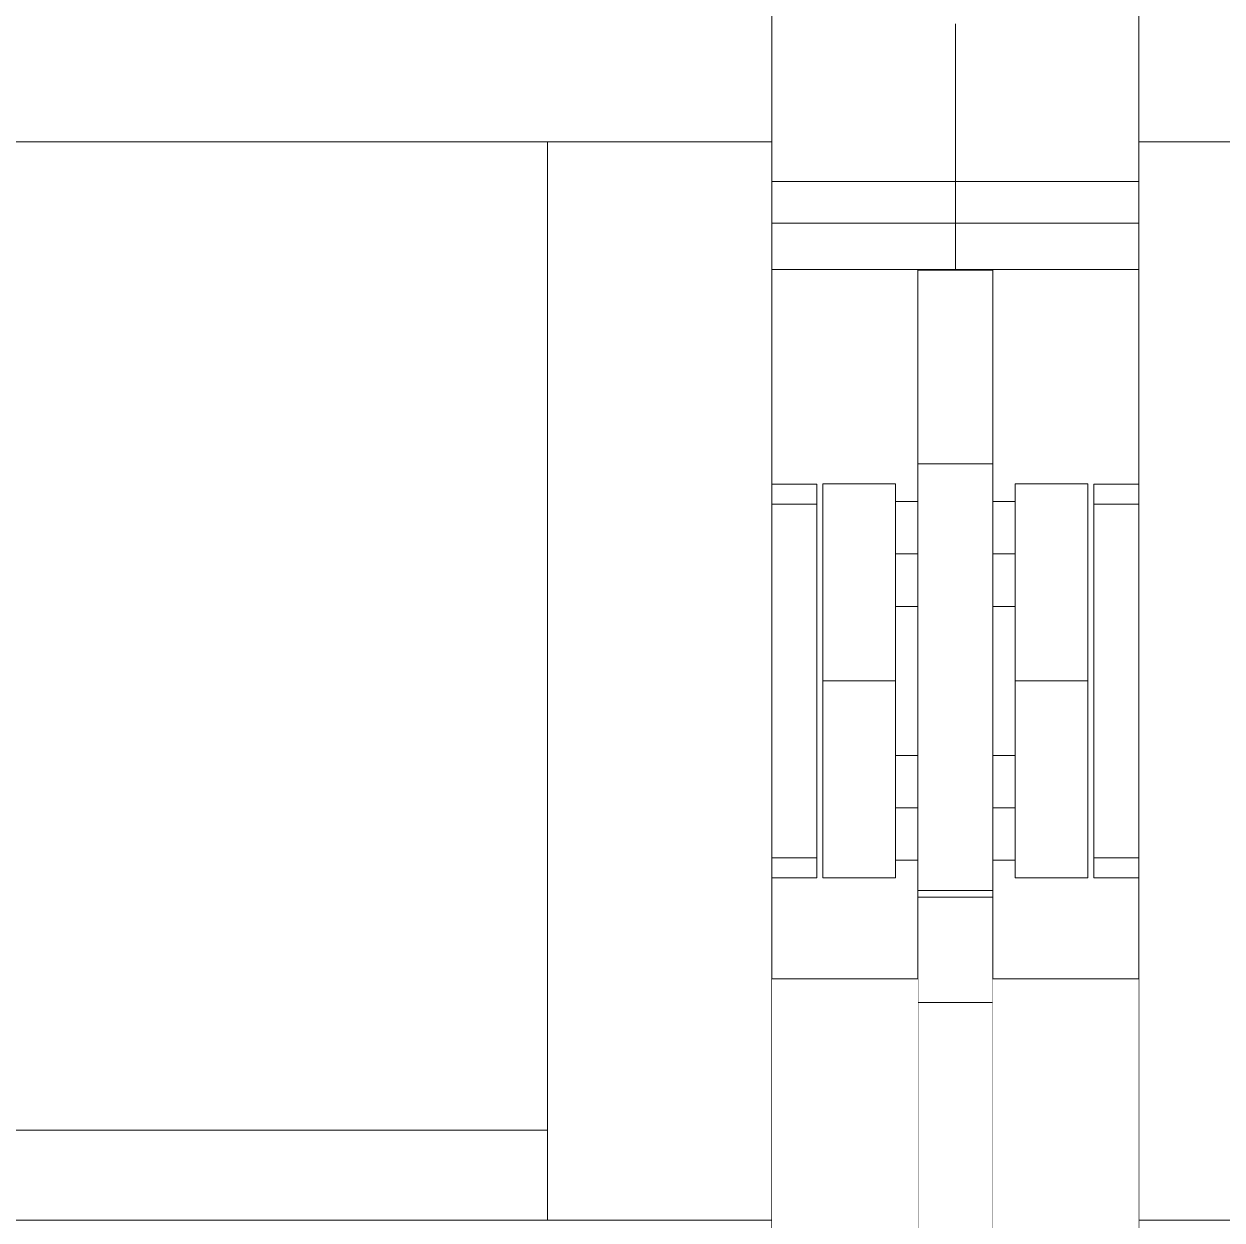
# Model space of a CAD drawing. Header units: millimetres. Extents: x -46169 to 237885, y -84465 to 18123.
# Drawn here: x 172952.7 to 173112.7, y -80647.3 to -80487.6 of the extents above; entities that cross this region are included whole.
import ezdxf

# ---------------------------------------------------------------- set-up
doc = ezdxf.new("R2010")
doc.units = ezdxf.units.MM
doc.header["$MEASUREMENT"] = 0
doc.linetypes.add('Wipeout_Contour', pattern=[1000, 0, -1000])
doc.layers.add('New_A-20-M_Floor_Slab', color=7, linetype='Continuous')
doc.layers.add('New_A-35-M_FFE_Fixed', color=7, linetype='Continuous')
doc.layers.add('New_A-20-M_Floor_Slab_Pen_No__89', color=8, linetype='Continuous', lineweight=20)
doc.layers.add('New_A-35-M_FFE_Fixed_Pen_No__1', color=7, linetype='Continuous', lineweight=13)

# ---------------------------------------------------------------- blocks, each defined once
blk = doc.blocks.new('Section Elem_134_3', base_point=(129666.67, -84332.61))
at = {"color": 254, "linetype": 'Wipeout_Contour', "lineweight": 0, "ltscale": 3054405.826664125}
blk.add_wipeout([(173058.61, -80601.62), (173052.61, -80601.62), (173052.61, -80615.11), (173072.11, -80615.11), (173072.11, -80599.29), (173069.11, -80599.29), (173069.11, -80601.65), (173059.42, -80601.65), (173059.42, -80549.01), (173069.11, -80549.01), (173069.11, -80551.38), (173072.11, -80551.38), (173072.11, -80520.4), (173052.61, -80520.4), (173052.61, -80549.04), (173058.61, -80549.04)], dxfattribs=at).dxf.layer = 'New_A-20-M_Floor_Slab'
at = {"color": 254, "linetype": 'Wipeout_Contour', "lineweight": 0, "ltscale": 763678.673407}
blk.add_wipeout([(173085.11, -80565.38), (173082.11, -80565.38), (173082.11, -80585.29), (173085.11, -80585.29)], dxfattribs=at).dxf.layer = 'New_A-20-M_Floor_Slab'
at = {"color": 254, "linetype": 'Wipeout_Contour', "lineweight": 0, "ltscale": 3054810.290363466}
blk.add_wipeout([(173082.11, -80520.4), (173082.11, -80551.38), (173085.11, -80551.38), (173085.11, -80549.01), (173094.8, -80549.01), (173094.8, -80601.65), (173085.11, -80601.65), (173085.11, -80599.29), (173082.11, -80599.29), (173082.11, -80615.11), (173101.61, -80615.11), (173101.61, -80601.62), (173095.61, -80601.62), (173095.61, -80549.04), (173101.61, -80549.04), (173101.61, -80520.4)], dxfattribs=at).dxf.layer = 'New_A-20-M_Floor_Slab'
at = {"color": 254, "linetype": 'Wipeout_Contour', "lineweight": 0, "ltscale": 763631.53191}
blk.add_wipeout([(173069.11, -80585.29), (173072.11, -80585.29), (173072.11, -80565.38), (173069.11, -80565.38)], dxfattribs=at).dxf.layer = 'New_A-20-M_Floor_Slab'
blk = doc.blocks.new('Section Elem_138_3', base_point=(129666.67, -84332.61))
at = {"color": 254, "linetype": 'Wipeout_Contour', "lineweight": 0, "ltscale": 764399.619041}
blk.add_wipeout([(173101.61, -80346.96), (173101.61, -80503.33), (173602.61, -80503.33), (173602.61, -80346.96)], dxfattribs=at).dxf.layer = 'New_A-35-M_FFE_Fixed'
at = {"color": 254, "linetype": 'Wipeout_Contour', "lineweight": 0, "ltscale": 763566.933427}
blk.add_wipeout([(173082.11, -80525.7), (173082.11, -80520.48), (173072.11, -80520.48), (173072.11, -80525.7)], dxfattribs=at).dxf.layer = 'New_A-35-M_FFE_Fixed'
at = {"color": 254, "linetype": 'Wipeout_Contour', "lineweight": 0, "ltscale": 763613.778798}
blk.add_wipeout([(173072.11, -80548.19), (173072.11, -80553.51), (173082.11, -80553.51), (173082.11, -80548.19)], dxfattribs=at).dxf.layer = 'New_A-35-M_FFE_Fixed'
at = {"color": 254, "linetype": 'Wipeout_Contour', "lineweight": 0, "ltscale": 763658.94255}
blk.add_wipeout([(173085.11, -80549.01), (173085.11, -80551.02), (173094.8, -80551.02), (173094.8, -80549.01)], dxfattribs=at).dxf.layer = 'New_A-35-M_FFE_Fixed'
at = {"color": 254, "linetype": 'Wipeout_Contour', "lineweight": 0, "ltscale": 763691.389515}
blk.add_wipeout([(173095.61, -80551.72), (173101.61, -80551.72), (173101.61, -80549.56), (173095.61, -80549.56)], dxfattribs=at).dxf.layer = 'New_A-35-M_FFE_Fixed'
at = {"color": 254, "linetype": 'Wipeout_Contour', "lineweight": 0, "ltscale": 763693.175322}
blk.add_wipeout([(173085.11, -80565.26), (173085.11, -80575.33), (173094.8, -80575.33), (173094.8, -80565.26)], dxfattribs=at).dxf.layer = 'New_A-35-M_FFE_Fixed'
at = {"color": 254, "linetype": 'Wipeout_Contour', "lineweight": 0, "ltscale": 763744.420963}
blk.add_wipeout([(173094.8, -80599.65), (173085.11, -80599.65), (173085.11, -80601.65), (173094.8, -80601.65)], dxfattribs=at).dxf.layer = 'New_A-35-M_FFE_Fixed'
at = {"color": 254, "linetype": 'Wipeout_Contour', "lineweight": 0, "ltscale": 763777.014562}
blk.add_wipeout([(173101.61, -80601.11), (173095.61, -80601.11), (173095.61, -80601.62), (173101.61, -80601.62)], dxfattribs=at).dxf.layer = 'New_A-35-M_FFE_Fixed'
at = {"color": 254, "linetype": 'Wipeout_Contour', "lineweight": 0, "ltscale": 763703.13158}
blk.add_wipeout([(173072.11, -80603.32), (173072.11, -80604.23), (173082.11, -80604.23), (173082.11, -80603.32)], dxfattribs=at).dxf.layer = 'New_A-35-M_FFE_Fixed'
at = {"color": 254, "linetype": 'Wipeout_Contour', "lineweight": 0, "ltscale": 763708.614402}
blk.add_wipeout([(173072.11, -80606.1), (173072.11, -80607.94), (173082.11, -80607.94), (173082.11, -80606.1)], dxfattribs=at).dxf.layer = 'New_A-35-M_FFE_Fixed'
at = {"color": 254, "linetype": 'Wipeout_Contour', "lineweight": 0, "ltscale": 763717.67673}
blk.add_wipeout([(173082.11, -80611.52), (173072.11, -80611.52), (173072.11, -80613.26), (173082.11, -80613.26)], dxfattribs=at).dxf.layer = 'New_A-35-M_FFE_Fixed'
at = {"color": 254, "linetype": 'Wipeout_Contour', "lineweight": 0, "ltscale": 763726.230905}
blk.add_wipeout([(173082.11, -80618.27), (173082.11, -80616.64), (173072.11, -80616.64), (173072.11, -80618.27)], dxfattribs=at).dxf.layer = 'New_A-35-M_FFE_Fixed'
at = {"color": 254, "linetype": 'Wipeout_Contour', "lineweight": 0, "ltscale": 763732.364035}
blk.add_wipeout([(173072.11, -80622.37), (173082.11, -80622.37), (173082.11, -80619.81), (173072.11, -80619.81)], dxfattribs=at).dxf.layer = 'New_A-35-M_FFE_Fixed'
at = {"color": 254, "linetype": 'Wipeout_Contour', "lineweight": 0, "ltscale": 763770.025431}
blk.add_wipeout([(173082.11, -80646.23), (173082.11, -80640.54), (173072.11, -80640.54), (173072.11, -80646.23)], dxfattribs=at).dxf.layer = 'New_A-35-M_FFE_Fixed'
at = {"layer": 'New_A-35-M_FFE_Fixed_Pen_No__1', "linetype": 'Continuous'}
for p, q in [((173094.8, -80549.01), (173085.11, -80549.01)), ((173094.8, -80601.65), (173085.11, -80601.65))]:
    blk.add_line(p, q, dxfattribs=at)
at = {"color": 254, "linetype": 'Wipeout_Contour', "lineweight": 0, "ltscale": 763557.400824}
blk.add_wipeout([(173101.61, -80487.59), (173077.11, -80487.59), (173077.11, -80494.61), (173101.61, -80494.61)], dxfattribs=at).dxf.layer = 'New_A-35-M_FFE_Fixed'
at = {"color": 254, "linetype": 'Wipeout_Contour', "lineweight": 0, "ltscale": 954452.847982}
blk.add_wipeout([(173077.11, -80520.4), (173072.11, -80520.4), (173072.11, -80520.48), (173082.11, -80520.48), (173082.11, -80520.4)], dxfattribs=at).dxf.layer = 'New_A-35-M_FFE_Fixed'
at = {"color": 254, "linetype": 'Wipeout_Contour', "lineweight": 0, "ltscale": 763575.495662}
blk.add_wipeout([(173082.11, -80525.7), (173072.11, -80525.7), (173072.11, -80530.63), (173082.11, -80530.63)], dxfattribs=at).dxf.layer = 'New_A-35-M_FFE_Fixed'
at = {"color": 254, "linetype": 'Wipeout_Contour', "lineweight": 0, "ltscale": 763689.133116}
blk.add_wipeout([(173095.61, -80549.56), (173101.61, -80549.56), (173101.61, -80549.04), (173095.61, -80549.04)], dxfattribs=at).dxf.layer = 'New_A-35-M_FFE_Fixed'
at = {"color": 254, "linetype": 'Wipeout_Contour', "lineweight": 0, "ltscale": 763665.447721}
blk.add_wipeout([(173085.11, -80551.02), (173085.11, -80556.72), (173094.8, -80556.72), (173094.8, -80551.02)], dxfattribs=at).dxf.layer = 'New_A-35-M_FFE_Fixed'
at = {"color": 254, "linetype": 'Wipeout_Contour', "lineweight": 0, "ltscale": 763625.127696}
blk.add_wipeout([(173082.11, -80561.63), (173082.11, -80553.51), (173072.11, -80553.51), (173072.11, -80561.63)], dxfattribs=at).dxf.layer = 'New_A-35-M_FFE_Fixed'
at = {"color": 254, "linetype": 'Wipeout_Contour', "lineweight": 0, "ltscale": 763737.912821}
blk.add_wipeout([(173094.8, -80593.94), (173085.11, -80593.94), (173085.11, -80599.65), (173094.8, -80599.65)], dxfattribs=at).dxf.layer = 'New_A-35-M_FFE_Fixed'
at = {"color": 254, "linetype": 'Wipeout_Contour', "lineweight": 0, "ltscale": 763698.597956}
blk.add_wipeout([(173072.11, -80603.32), (173082.11, -80603.32), (173082.11, -80598.86), (173072.11, -80598.86)], dxfattribs=at).dxf.layer = 'New_A-35-M_FFE_Fixed'
at = {"color": 254, "linetype": 'Wipeout_Contour', "lineweight": 0, "ltscale": 763774.757018}
blk.add_wipeout([(173101.61, -80598.94), (173095.61, -80598.94), (173095.61, -80601.11), (173101.61, -80601.11)], dxfattribs=at).dxf.layer = 'New_A-35-M_FFE_Fixed'
at = {"color": 254, "linetype": 'Wipeout_Contour', "lineweight": 0, "ltscale": 763705.480873}
blk.add_wipeout([(173082.11, -80604.23), (173072.11, -80604.23), (173072.11, -80606.1), (173082.11, -80606.1)], dxfattribs=at).dxf.layer = 'New_A-35-M_FFE_Fixed'
at = {"color": 254, "linetype": 'Wipeout_Contour', "lineweight": 0, "ltscale": 763714.712367}
blk.add_wipeout([(173072.11, -80611.52), (173082.11, -80611.52), (173082.11, -80609.75), (173072.11, -80609.75)], dxfattribs=at).dxf.layer = 'New_A-35-M_FFE_Fixed'
at = {"color": 254, "linetype": 'Wipeout_Contour', "lineweight": 0, "ltscale": 763723.436034}
blk.add_wipeout([(173082.11, -80616.64), (173082.11, -80614.96), (173072.11, -80614.96), (173072.11, -80616.64)], dxfattribs=at).dxf.layer = 'New_A-35-M_FFE_Fixed'
at = {"color": 254, "linetype": 'Wipeout_Contour', "lineweight": 0, "ltscale": 763728.90766}
blk.add_wipeout([(173072.11, -80619.81), (173082.11, -80619.81), (173082.11, -80618.27), (173072.11, -80618.27)], dxfattribs=at).dxf.layer = 'New_A-35-M_FFE_Fixed'
at = {"color": 254, "linetype": 'Wipeout_Contour', "lineweight": 0, "ltscale": 763760.644636}
blk.add_wipeout([(173082.11, -80640.54), (173082.11, -80635.12), (173072.11, -80635.12), (173072.11, -80640.54)], dxfattribs=at).dxf.layer = 'New_A-35-M_FFE_Fixed'
at = {"color": 254, "linetype": 'Wipeout_Contour', "lineweight": 0, "ltscale": 763779.682468}
blk.add_wipeout([(173082.11, -80651.97), (173082.11, -80646.23), (173072.11, -80646.23), (173072.11, -80651.97)], dxfattribs=at).dxf.layer = 'New_A-35-M_FFE_Fixed'
at = {"layer": 'New_A-35-M_FFE_Fixed_Pen_No__1', "linetype": 'Continuous'}
for p, q in [((173094.8, -80551.02), (173094.8, -80549.01)), ((173095.61, -80549.56), (173095.61, -80549.04)), ((173094.8, -80601.65), (173094.8, -80599.65)), ((173095.61, -80601.62), (173095.61, -80601.11))]:
    blk.add_line(p, q, dxfattribs=at)
at = {"color": 254, "linetype": 'Wipeout_Contour', "lineweight": 0, "ltscale": 763569.236575}
blk.add_wipeout([(173077.11, -80494.61), (173077.11, -80501.63), (173101.61, -80501.63), (173101.61, -80494.61)], dxfattribs=at).dxf.layer = 'New_A-35-M_FFE_Fixed'
at = {"color": 254, "linetype": 'Wipeout_Contour', "lineweight": 0, "ltscale": 763583.420107}
blk.add_wipeout([(173082.11, -80535.1), (173082.11, -80530.63), (173072.11, -80530.63), (173072.11, -80535.1)], dxfattribs=at).dxf.layer = 'New_A-35-M_FFE_Fixed'
at = {"color": 254, "linetype": 'Wipeout_Contour', "lineweight": 0, "ltscale": 763638.686643}
blk.add_wipeout([(173082.11, -80551.91), (173085.11, -80551.91), (173085.11, -80551.38), (173082.11, -80551.38)], dxfattribs=at).dxf.layer = 'New_A-35-M_FFE_Fixed'
at = {"color": 254, "linetype": 'Wipeout_Contour', "lineweight": 0, "ltscale": 763733.072897}
blk.add_wipeout([(173095.61, -80551.72), (173095.61, -80598.94), (173101.61, -80598.94), (173101.61, -80551.72)], dxfattribs=at).dxf.layer = 'New_A-35-M_FFE_Fixed'
at = {"color": 254, "linetype": 'Wipeout_Contour', "lineweight": 0, "ltscale": 763677.468351}
blk.add_wipeout([(173085.11, -80556.72), (173085.11, -80565.26), (173094.8, -80565.26), (173094.8, -80556.72)], dxfattribs=at).dxf.layer = 'New_A-35-M_FFE_Fixed'
at = {"color": 254, "linetype": 'Wipeout_Contour', "lineweight": 0, "ltscale": 763640.312376}
blk.add_wipeout([(173082.11, -80571.51), (173082.11, -80561.63), (173072.11, -80561.63), (173072.11, -80571.51)], dxfattribs=at).dxf.layer = 'New_A-35-M_FFE_Fixed'
at = {"color": 254, "linetype": 'Wipeout_Contour', "lineweight": 0, "ltscale": 763725.887983}
blk.add_wipeout([(173085.11, -80585.4), (173085.11, -80593.94), (173094.8, -80593.94), (173094.8, -80585.4)], dxfattribs=at).dxf.layer = 'New_A-35-M_FFE_Fixed'
at = {"color": 254, "linetype": 'Wipeout_Contour', "lineweight": 0, "ltscale": 763688.525944}
blk.add_wipeout([(173072.11, -80591.39), (173072.11, -80598.86), (173082.11, -80598.86), (173082.11, -80591.39)], dxfattribs=at).dxf.layer = 'New_A-35-M_FFE_Fixed'
at = {"color": 254, "linetype": 'Wipeout_Contour', "lineweight": 0, "ltscale": 763711.691579}
blk.add_wipeout([(173072.11, -80609.75), (173082.11, -80609.75), (173082.11, -80607.94), (173072.11, -80607.94)], dxfattribs=at).dxf.layer = 'New_A-35-M_FFE_Fixed'
at = {"color": 254, "linetype": 'Wipeout_Contour', "lineweight": 0, "ltscale": 763720.58463}
blk.add_wipeout([(173072.11, -80614.96), (173082.11, -80614.96), (173082.11, -80613.26), (173072.11, -80613.26)], dxfattribs=at).dxf.layer = 'New_A-35-M_FFE_Fixed'
at = {"color": 254, "linetype": 'Wipeout_Contour', "lineweight": 0, "ltscale": 763751.884716}
blk.add_wipeout([(173072.11, -80635.12), (173082.11, -80635.12), (173082.11, -80630.17), (173072.11, -80630.17)], dxfattribs=at).dxf.layer = 'New_A-35-M_FFE_Fixed'
at = {"layer": 'New_A-35-M_FFE_Fixed_Pen_No__1', "linetype": 'Continuous'}
for p, q in [((173085.11, -80551.02), (173085.11, -80549.01)), ((173094.8, -80556.72), (173094.8, -80551.02)), ((173095.61, -80551.72), (173095.61, -80549.56)), ((173095.61, -80598.94), (173095.61, -80551.72)), ((173094.8, -80565.26), (173094.8, -80556.72)), ((173094.8, -80599.65), (173094.8, -80593.94)), ((173095.61, -80601.11), (173095.61, -80598.94))]:
    blk.add_line(p, q, dxfattribs=at)
at = {"color": 254, "linetype": 'Wipeout_Contour', "lineweight": 0, "ltscale": 763798.388613}
blk.add_wipeout([(173101.61, -80503.33), (173101.61, -80647.33), (173131.61, -80647.33), (173131.61, -80503.33)], dxfattribs=at).dxf.layer = 'New_A-35-M_FFE_Fixed'
at = {"color": 254, "linetype": 'Wipeout_Contour', "lineweight": 0, "ltscale": 763590.453388}
blk.add_wipeout([(173082.11, -80535.1), (173072.11, -80535.1), (173072.11, -80538.96), (173082.11, -80538.96)], dxfattribs=at).dxf.layer = 'New_A-35-M_FFE_Fixed'
at = {"color": 254, "linetype": 'Wipeout_Contour', "lineweight": 0, "ltscale": 763640.416808}
blk.add_wipeout([(173082.11, -80553.43), (173085.11, -80553.43), (173085.11, -80551.91), (173082.11, -80551.91)], dxfattribs=at).dxf.layer = 'New_A-35-M_FFE_Fixed'
at = {"color": 254, "linetype": 'Wipeout_Contour', "lineweight": 0, "ltscale": 763652.312325}
blk.add_wipeout([(173082.11, -80561.05), (173085.11, -80561.05), (173085.11, -80558.38), (173082.11, -80558.38)], dxfattribs=at).dxf.layer = 'New_A-35-M_FFE_Fixed'
at = {"color": 254, "linetype": 'Wipeout_Contour', "lineweight": 0, "ltscale": 954577.860336}
blk.add_wipeout([(173082.11, -80565.38), (173085.11, -80565.38), (173085.11, -80565.26), (173085.11, -80564.84), (173082.11, -80564.84)], dxfattribs=at).dxf.layer = 'New_A-35-M_FFE_Fixed'
at = {"color": 254, "linetype": 'Wipeout_Contour', "lineweight": 0, "ltscale": 763657.390774}
blk.add_wipeout([(173082.11, -80581.87), (173082.11, -80571.51), (173072.11, -80571.51), (173072.11, -80581.87)], dxfattribs=at).dxf.layer = 'New_A-35-M_FFE_Fixed'
at = {"color": 254, "linetype": 'Wipeout_Contour', "lineweight": 0, "ltscale": 763710.178035}
blk.add_wipeout([(173085.11, -80575.33), (173085.11, -80585.4), (173094.8, -80585.4), (173094.8, -80575.33)], dxfattribs=at).dxf.layer = 'New_A-35-M_FFE_Fixed'
at = {"color": 254, "linetype": 'Wipeout_Contour', "lineweight": 0, "ltscale": 954638.236599}
blk.add_wipeout([(173082.11, -80592.29), (173082.11, -80594.97), (173085.11, -80594.97), (173085.11, -80594.28), (173085.11, -80592.29)], dxfattribs=at).dxf.layer = 'New_A-35-M_FFE_Fixed'
at = {"color": 254, "linetype": 'Wipeout_Contour', "lineweight": 0, "ltscale": 763718.668767}
blk.add_wipeout([(173082.11, -80598.75), (173082.11, -80599.29), (173085.11, -80599.29), (173085.11, -80598.75)], dxfattribs=at).dxf.layer = 'New_A-35-M_FFE_Fixed'
at = {"color": 254, "linetype": 'Wipeout_Contour', "lineweight": 0, "ltscale": 763744.067439}
blk.add_wipeout([(173082.11, -80625.86), (173072.11, -80625.86), (173072.11, -80630.17), (173082.11, -80630.17)], dxfattribs=at).dxf.layer = 'New_A-35-M_FFE_Fixed'
at = {"layer": 'New_A-35-M_FFE_Fixed_Pen_No__1', "linetype": 'Continuous'}
for p, q in [((173101.61, -80549.04), (173095.61, -80549.04)), ((173085.11, -80551.38), (173082.11, -80551.38)), ((173101.61, -80551.72), (173095.61, -80551.72)), ((173094.8, -80575.33), (173094.8, -80565.26)), ((173094.8, -80575.33), (173085.11, -80575.33)), ((173094.8, -80585.4), (173094.8, -80575.33)), ((173094.8, -80593.94), (173094.8, -80585.4)), ((173101.61, -80598.94), (173095.61, -80598.94)), ((173085.11, -80601.65), (173085.11, -80599.65)), ((173101.61, -80601.62), (173095.61, -80601.62)), ((173131.61, -80647.33), (173101.61, -80647.33)), ((173101.61, -80695.83), (173101.61, -80647.33))]:
    blk.add_line(p, q, dxfattribs=at)
at = {"color": 254, "linetype": 'Wipeout_Contour', "lineweight": 0, "ltscale": 954486.096455}
blk.add_wipeout([(173077.11, -80508.61), (173101.61, -80508.61), (173101.61, -80503.33), (173101.61, -80501.63), (173077.11, -80501.63)], dxfattribs=at).dxf.layer = 'New_A-35-M_FFE_Fixed'
at = {"color": 254, "linetype": 'Wipeout_Contour', "lineweight": 0, "ltscale": 763590.95247}
blk.add_wipeout([(173077.11, -80510.54), (173077.11, -80511.45), (173101.61, -80511.45), (173101.61, -80510.54)], dxfattribs=at).dxf.layer = 'New_A-35-M_FFE_Fixed'
at = {"color": 254, "linetype": 'Wipeout_Contour', "lineweight": 0, "ltscale": 763601.573683}
blk.add_wipeout([(173101.61, -80514.18), (173077.11, -80514.18), (173077.11, -80520.4), (173101.61, -80520.4)], dxfattribs=at).dxf.layer = 'New_A-35-M_FFE_Fixed'
at = {"color": 254, "linetype": 'Wipeout_Contour', "lineweight": 0, "ltscale": 763596.370598}
blk.add_wipeout([(173072.11, -80538.96), (173072.11, -80542.11), (173082.11, -80542.11), (173082.11, -80538.96)], dxfattribs=at).dxf.layer = 'New_A-35-M_FFE_Fixed'
at = {"color": 254, "linetype": 'Wipeout_Contour', "lineweight": 0, "ltscale": 763643.613781}
blk.add_wipeout([(173082.11, -80553.43), (173082.11, -80555.7), (173085.11, -80555.7), (173085.11, -80553.43)], dxfattribs=at).dxf.layer = 'New_A-35-M_FFE_Fixed'
at = {"color": 254, "linetype": 'Wipeout_Contour', "lineweight": 0, "ltscale": 763659.686937}
blk.add_wipeout([(173085.11, -80563.33), (173082.11, -80563.33), (173082.11, -80564.84), (173085.11, -80564.84)], dxfattribs=at).dxf.layer = 'New_A-35-M_FFE_Fixed'
at = {"color": 254, "linetype": 'Wipeout_Contour', "lineweight": 0, "ltscale": 763674.178037}
blk.add_wipeout([(173072.11, -80591.39), (173082.11, -80591.39), (173082.11, -80581.87), (173072.11, -80581.87)], dxfattribs=at).dxf.layer = 'New_A-35-M_FFE_Fixed'
at = {"color": 254, "linetype": 'Wipeout_Contour', "lineweight": 0, "ltscale": 763716.937796}
blk.add_wipeout([(173082.11, -80598.75), (173085.11, -80598.75), (173085.11, -80597.24), (173082.11, -80597.24)], dxfattribs=at).dxf.layer = 'New_A-35-M_FFE_Fixed'
at = {"color": 254, "linetype": 'Wipeout_Contour', "lineweight": 0, "ltscale": 763737.47991}
blk.add_wipeout([(173072.11, -80625.86), (173082.11, -80625.86), (173082.11, -80622.37), (173072.11, -80622.37)], dxfattribs=at).dxf.layer = 'New_A-35-M_FFE_Fixed'
at = {"layer": 'New_A-35-M_FFE_Fixed_Pen_No__1', "linetype": 'Continuous'}
for p, q in [((173101.61, -80503.33), (173101.61, -80346.96)), ((173131.61, -80503.33), (173101.61, -80503.33)), ((173101.61, -80520.4), (173077.11, -80520.4)), ((173085.11, -80565.38), (173082.11, -80565.38)), ((173085.11, -80575.33), (173085.11, -80565.26)), ((173085.11, -80599.29), (173082.11, -80599.29))]:
    blk.add_line(p, q, dxfattribs=at)
at = {"color": 254, "linetype": 'Wipeout_Contour', "lineweight": 0, "ltscale": 763587.755548}
blk.add_wipeout([(173077.11, -80509.58), (173101.61, -80509.58), (173101.61, -80508.61), (173077.11, -80508.61)], dxfattribs=at).dxf.layer = 'New_A-35-M_FFE_Fixed'
at = {"color": 254, "linetype": 'Wipeout_Contour', "lineweight": 0, "ltscale": 763596.133702}
blk.add_wipeout([(173077.11, -80513.95), (173077.11, -80514.18), (173101.61, -80514.18), (173101.61, -80513.95)], dxfattribs=at).dxf.layer = 'New_A-35-M_FFE_Fixed'
at = {"color": 254, "linetype": 'Wipeout_Contour', "lineweight": 0, "ltscale": 763600.982498}
blk.add_wipeout([(173082.11, -80544.43), (173082.11, -80542.11), (173072.11, -80542.11), (173072.11, -80544.43)], dxfattribs=at).dxf.layer = 'New_A-35-M_FFE_Fixed'
at = {"color": 254, "linetype": 'Wipeout_Contour', "lineweight": 0, "ltscale": 954560.266123}
blk.add_wipeout([(173082.11, -80555.7), (173082.11, -80558.38), (173085.11, -80558.38), (173085.11, -80556.38), (173085.11, -80555.7)], dxfattribs=at).dxf.layer = 'New_A-35-M_FFE_Fixed'
at = {"color": 254, "linetype": 'Wipeout_Contour', "lineweight": 0, "ltscale": 763656.489669}
blk.add_wipeout([(173082.11, -80561.05), (173082.11, -80563.33), (173085.11, -80563.33), (173085.11, -80561.05)], dxfattribs=at).dxf.layer = 'New_A-35-M_FFE_Fixed'
at = {"color": 254, "linetype": 'Wipeout_Contour', "lineweight": 0, "ltscale": 763695.930233}
blk.add_wipeout([(173082.11, -80585.29), (173082.11, -80585.82), (173085.11, -80585.82), (173085.11, -80585.29)], dxfattribs=at).dxf.layer = 'New_A-35-M_FFE_Fixed'
at = {"color": 254, "linetype": 'Wipeout_Contour', "lineweight": 0, "ltscale": 763713.739421}
blk.add_wipeout([(173085.11, -80594.97), (173082.11, -80594.97), (173082.11, -80597.24), (173085.11, -80597.24)], dxfattribs=at).dxf.layer = 'New_A-35-M_FFE_Fixed'
at = {"layer": 'New_A-35-M_FFE_Fixed_Pen_No__1', "linetype": 'Continuous'}
for p, q in [((173101.61, -80508.61), (173077.11, -80508.61)), ((173085.11, -80556.72), (173085.11, -80551.02)), ((173085.11, -80565.26), (173085.11, -80556.72)), ((173085.11, -80558.38), (173082.11, -80558.38)), ((173085.11, -80599.65), (173085.11, -80593.94))]:
    blk.add_line(p, q, dxfattribs=at)
at = {"color": 254, "linetype": 'Wipeout_Contour', "lineweight": 0, "ltscale": 763589.380546}
blk.add_wipeout([(173077.11, -80510.54), (173101.61, -80510.54), (173101.61, -80509.58), (173077.11, -80509.58)], dxfattribs=at).dxf.layer = 'New_A-35-M_FFE_Fixed'
at = {"color": 254, "linetype": 'Wipeout_Contour', "lineweight": 0, "ltscale": 763594.781014}
blk.add_wipeout([(173077.11, -80512.98), (173077.11, -80513.55), (173101.61, -80513.55), (173101.61, -80512.98)], dxfattribs=at).dxf.layer = 'New_A-35-M_FFE_Fixed'
at = {"color": 254, "linetype": 'Wipeout_Contour', "lineweight": 0, "ltscale": 763604.141577}
blk.add_wipeout([(173082.11, -80545.85), (173082.11, -80544.43), (173072.11, -80544.43), (173072.11, -80545.85)], dxfattribs=at).dxf.layer = 'New_A-35-M_FFE_Fixed'
at = {"color": 254, "linetype": 'Wipeout_Contour', "lineweight": 0, "ltscale": 763697.660997}
blk.add_wipeout([(173085.11, -80585.82), (173082.11, -80585.82), (173082.11, -80587.34), (173085.11, -80587.34)], dxfattribs=at).dxf.layer = 'New_A-35-M_FFE_Fixed'
at = {"layer": 'New_A-35-M_FFE_Fixed_Pen_No__1', "linetype": 'Continuous'}
for p, q in [((173085.11, -80585.4), (173085.11, -80575.33)), ((173085.11, -80585.29), (173082.11, -80585.29))]:
    blk.add_line(p, q, dxfattribs=at)
at = {"color": 254, "linetype": 'Wipeout_Contour', "lineweight": 0, "ltscale": 763593.704531}
blk.add_wipeout([(173077.11, -80512.98), (173101.61, -80512.98), (173101.61, -80512.27), (173077.11, -80512.27)], dxfattribs=at).dxf.layer = 'New_A-35-M_FFE_Fixed'
at = {"color": 254, "linetype": 'Wipeout_Contour', "lineweight": 0, "ltscale": 763605.74679}
blk.add_wipeout([(173082.11, -80545.85), (173072.11, -80545.85), (173072.11, -80546.33), (173082.11, -80546.33)], dxfattribs=at).dxf.layer = 'New_A-35-M_FFE_Fixed'
at = {"color": 254, "linetype": 'Wipeout_Contour', "lineweight": 0, "ltscale": 763700.859076}
blk.add_wipeout([(173085.11, -80587.34), (173082.11, -80587.34), (173082.11, -80589.61), (173085.11, -80589.61)], dxfattribs=at).dxf.layer = 'New_A-35-M_FFE_Fixed'
at = {"color": 254, "linetype": 'Wipeout_Contour', "lineweight": 0, "ltscale": 763592.412122}
blk.add_wipeout([(173077.11, -80511.45), (173077.11, -80512.27), (173101.61, -80512.27), (173101.61, -80511.45)], dxfattribs=at).dxf.layer = 'New_A-35-M_FFE_Fixed'
at = {"color": 254, "linetype": 'Wipeout_Contour', "lineweight": 0, "ltscale": 763595.601039}
blk.add_wipeout([(173077.11, -80513.95), (173101.61, -80513.95), (173101.61, -80513.55), (173077.11, -80513.55)], dxfattribs=at).dxf.layer = 'New_A-35-M_FFE_Fixed'
at = {"color": 254, "linetype": 'Wipeout_Contour', "lineweight": 0, "ltscale": 763607.716838}
blk.add_wipeout([(173072.11, -80546.33), (173072.11, -80548.19), (173082.11, -80548.19), (173082.11, -80546.33)], dxfattribs=at).dxf.layer = 'New_A-35-M_FFE_Fixed'
at = {"color": 254, "linetype": 'Wipeout_Contour', "lineweight": 0, "ltscale": 763705.037657}
blk.add_wipeout([(173082.11, -80592.29), (173085.11, -80592.29), (173085.11, -80589.61), (173082.11, -80589.61)], dxfattribs=at).dxf.layer = 'New_A-35-M_FFE_Fixed'
at = {"layer": 'New_A-35-M_FFE_Fixed_Pen_No__1', "linetype": 'Continuous'}
for p, q in [((173101.61, -80647.33), (173101.61, -80503.33)), ((173101.61, -80514.18), (173077.11, -80514.18)), ((173085.11, -80593.94), (173085.11, -80585.4)), ((173085.11, -80592.29), (173082.11, -80592.29))]:
    blk.add_line(p, q, dxfattribs=at)
blk = doc.blocks.new('Section Elem_144_3', base_point=(129666.67, -84332.61))
at = {"layer": 'New_A-35-M_FFE_Fixed_Pen_No__1', "linetype": 'Continuous'}
for p, q in [((173082.11, -80520.48), (173082.11, -80520.4)), ((173082.11, -80525.7), (173082.11, -80520.48)), ((173072.11, -80530.63), (173072.11, -80525.7)), ((173082.11, -80530.63), (173082.11, -80525.7)), ((173072.11, -80535.1), (173072.11, -80530.63)), ((173082.11, -80535.1), (173082.11, -80530.63)), ((173072.11, -80538.96), (173072.11, -80535.1)), ((173082.11, -80538.96), (173082.11, -80535.1)), ((173072.11, -80542.11), (173072.11, -80538.96)), ((173082.11, -80542.11), (173082.11, -80538.96)), ((173072.11, -80544.43), (173072.11, -80542.11)), ((173082.11, -80544.43), (173082.11, -80542.11)), ((173072.11, -80545.85), (173072.11, -80544.43)), ((173082.11, -80545.85), (173082.11, -80544.43)), ((173072.11, -80546.33), (173072.11, -80545.85)), ((173082.11, -80546.33), (173082.11, -80545.85)), ((173082.11, -80546.33), (173072.11, -80546.33)), ((173072.11, -80548.19), (173072.11, -80546.33)), ((173082.11, -80548.19), (173082.11, -80546.33)), ((173082.11, -80553.51), (173082.11, -80548.19)), ((173082.11, -80561.63), (173082.11, -80553.51)), ((173082.11, -80571.51), (173082.11, -80561.63)), ((173072.11, -80581.87), (173072.11, -80571.51)), ((173082.11, -80581.87), (173082.11, -80571.51)), ((173082.11, -80591.39), (173082.11, -80581.87)), ((173082.11, -80598.86), (173082.11, -80591.39)), ((173082.11, -80603.32), (173082.11, -80598.86)), ((173082.11, -80603.32), (173072.11, -80603.32)), ((173072.11, -80604.23), (173072.11, -80603.32)), ((173082.11, -80604.23), (173082.11, -80603.32)), ((173082.11, -80604.23), (173072.11, -80604.23)), ((173072.11, -80606.1), (173072.11, -80604.23)), ((173082.11, -80606.1), (173082.11, -80604.23)), ((173072.11, -80607.94), (173072.11, -80606.1)), ((173082.11, -80607.94), (173082.11, -80606.1)), ((173072.11, -80609.75), (173072.11, -80607.94)), ((173082.11, -80609.75), (173082.11, -80607.94)), ((173072.11, -80611.52), (173072.11, -80609.75)), ((173082.11, -80611.52), (173082.11, -80609.75)), ((173072.11, -80613.26), (173072.11, -80611.52)), ((173082.11, -80613.26), (173082.11, -80611.52)), ((173072.11, -80614.96), (173072.11, -80613.26)), ((173082.11, -80614.96), (173082.11, -80613.26)), ((173072.11, -80616.64), (173072.11, -80614.96)), ((173082.11, -80616.64), (173082.11, -80614.96)), ((173072.11, -80618.27), (173072.11, -80616.64)), ((173082.11, -80618.27), (173082.11, -80616.64)), ((173082.11, -80618.27), (173072.11, -80618.27)), ((173072.11, -80619.81), (173072.11, -80618.27)), ((173082.11, -80619.81), (173082.11, -80618.27)), ((173072.11, -80622.37), (173072.11, -80619.81)), ((173082.11, -80622.37), (173082.11, -80619.81)), ((173072.11, -80625.86), (173072.11, -80622.37)), ((173082.11, -80625.86), (173082.11, -80622.37)), ((173072.11, -80630.17), (173072.11, -80625.86)), ((173082.11, -80630.17), (173082.11, -80625.86)), ((173072.11, -80635.12), (173072.11, -80630.17)), ((173082.11, -80635.12), (173082.11, -80630.17)), ((173072.11, -80640.54), (173072.11, -80635.12)), ((173082.11, -80640.54), (173082.11, -80635.12)), ((173072.11, -80646.23), (173072.11, -80640.54)), ((173082.11, -80646.23), (173082.11, -80640.54)), ((173072.11, -80651.97), (173072.11, -80646.23)), ((173082.11, -80651.97), (173082.11, -80646.23))]:
    blk.add_line(p, q, dxfattribs=at)
at = {"color": 254, "linetype": 'Wipeout_Contour', "lineweight": 0, "ltscale": 763533.193711}
blk.add_wipeout([(173052.61, -80549.04), (173052.61, -80549.56), (173058.61, -80549.56), (173058.61, -80549.04)], dxfattribs=at).dxf.layer = 'New_A-35-M_FFE_Fixed'
at = {"color": 254, "linetype": 'Wipeout_Contour', "lineweight": 0, "ltscale": 954492.670929}
blk.add_wipeout([(173069.11, -80551.91), (173069.11, -80553.43), (173072.11, -80553.43), (173072.11, -80552.92), (173072.11, -80551.91)], dxfattribs=at).dxf.layer = 'New_A-35-M_FFE_Fixed'
at = {"color": 254, "linetype": 'Wipeout_Contour', "lineweight": 0, "ltscale": 763600.647231}
blk.add_wipeout([(173069.11, -80555.7), (173069.11, -80558.38), (173072.11, -80558.38), (173072.11, -80555.7)], dxfattribs=at).dxf.layer = 'New_A-35-M_FFE_Fixed'
at = {"color": 254, "linetype": 'Wipeout_Contour', "lineweight": 0, "ltscale": 763612.543988}
blk.add_wipeout([(173069.11, -80564.84), (173072.11, -80564.84), (173072.11, -80563.33), (173069.11, -80563.33)], dxfattribs=at).dxf.layer = 'New_A-35-M_FFE_Fixed'
at = {"color": 254, "linetype": 'Wipeout_Contour', "lineweight": 0, "ltscale": 763653.718669}
blk.add_wipeout([(173069.11, -80587.34), (173069.11, -80589.61), (173072.11, -80589.61), (173072.11, -80587.34)], dxfattribs=at).dxf.layer = 'New_A-35-M_FFE_Fixed'
at = {"color": 254, "linetype": 'Wipeout_Contour', "lineweight": 0, "ltscale": 763666.599809}
blk.add_wipeout([(173069.11, -80594.97), (173069.11, -80597.24), (173072.11, -80597.24), (173072.11, -80594.97)], dxfattribs=at).dxf.layer = 'New_A-35-M_FFE_Fixed'
at = {"color": 254, "linetype": 'Wipeout_Contour', "lineweight": 0, "ltscale": 763621.093104}
blk.add_wipeout([(173058.61, -80601.11), (173052.61, -80601.11), (173052.61, -80601.62), (173058.61, -80601.62)], dxfattribs=at).dxf.layer = 'New_A-35-M_FFE_Fixed'
at = {"color": 254, "linetype": 'Wipeout_Contour', "lineweight": 0, "ltscale": 763591.542397}
blk.add_wipeout([(173069.11, -80551.91), (173072.11, -80551.91), (173072.11, -80551.38), (173069.11, -80551.38)], dxfattribs=at).dxf.layer = 'New_A-35-M_FFE_Fixed'
at = {"color": 254, "linetype": 'Wipeout_Contour', "lineweight": 0, "ltscale": 763596.469839}
blk.add_wipeout([(173069.11, -80553.43), (173069.11, -80555.7), (173072.11, -80555.7), (173072.11, -80553.43)], dxfattribs=at).dxf.layer = 'New_A-35-M_FFE_Fixed'
at = {"color": 254, "linetype": 'Wipeout_Contour', "lineweight": 0, "ltscale": 763609.346522}
blk.add_wipeout([(173072.11, -80561.05), (173069.11, -80561.05), (173069.11, -80563.33), (173072.11, -80563.33)], dxfattribs=at).dxf.layer = 'New_A-35-M_FFE_Fixed'
at = {"color": 254, "linetype": 'Wipeout_Contour', "lineweight": 0, "ltscale": 763614.274467}
blk.add_wipeout([(173069.11, -80564.84), (173069.11, -80565.38), (173072.11, -80565.38), (173072.11, -80564.84)], dxfattribs=at).dxf.layer = 'New_A-35-M_FFE_Fixed'
at = {"color": 254, "linetype": 'Wipeout_Contour', "lineweight": 0, "ltscale": 763650.520392}
blk.add_wipeout([(173069.11, -80587.34), (173072.11, -80587.34), (173072.11, -80585.82), (173069.11, -80585.82)], dxfattribs=at).dxf.layer = 'New_A-35-M_FFE_Fixed'
at = {"color": 254, "linetype": 'Wipeout_Contour', "lineweight": 0, "ltscale": 763662.420762}
blk.add_wipeout([(173069.11, -80592.29), (173069.11, -80594.97), (173072.11, -80594.97), (173072.11, -80592.29)], dxfattribs=at).dxf.layer = 'New_A-35-M_FFE_Fixed'
at = {"color": 254, "linetype": 'Wipeout_Contour', "lineweight": 0, "ltscale": 954587.922225}
blk.add_wipeout([(173072.11, -80597.24), (173069.11, -80597.24), (173069.11, -80598.75), (173072.11, -80598.75), (173072.11, -80597.66)], dxfattribs=at).dxf.layer = 'New_A-35-M_FFE_Fixed'
at = {"color": 254, "linetype": 'Wipeout_Contour', "lineweight": 0, "ltscale": 763618.835099}
blk.add_wipeout([(173058.61, -80598.94), (173052.61, -80598.94), (173052.61, -80601.11), (173058.61, -80601.11)], dxfattribs=at).dxf.layer = 'New_A-35-M_FFE_Fixed'
at = {"layer": 'New_A-35-M_FFE_Fixed_Pen_No__1', "linetype": 'Continuous'}
for p, q in [((173072.11, -80553.51), (173072.11, -80548.19)), ((173058.61, -80601.62), (173058.61, -80601.11))]:
    blk.add_line(p, q, dxfattribs=at)
at = {"color": 254, "linetype": 'Wipeout_Contour', "lineweight": 0, "ltscale": 763577.142465}
blk.add_wipeout([(173058.61, -80598.94), (173058.61, -80551.72), (173052.61, -80551.72), (173052.61, -80598.94)], dxfattribs=at).dxf.layer = 'New_A-35-M_FFE_Fixed'
at = {"color": 254, "linetype": 'Wipeout_Contour', "lineweight": 0, "ltscale": 763605.168921}
blk.add_wipeout([(173069.11, -80558.38), (173069.11, -80561.05), (173072.11, -80561.05), (173072.11, -80558.38)], dxfattribs=at).dxf.layer = 'New_A-35-M_FFE_Fixed'
at = {"color": 254, "linetype": 'Wipeout_Contour', "lineweight": 0, "ltscale": 763648.789521}
blk.add_wipeout([(173069.11, -80585.29), (173069.11, -80585.82), (173072.11, -80585.82), (173072.11, -80585.29)], dxfattribs=at).dxf.layer = 'New_A-35-M_FFE_Fixed'
at = {"color": 254, "linetype": 'Wipeout_Contour', "lineweight": 0, "ltscale": 954573.536446}
blk.add_wipeout([(173069.11, -80589.61), (173069.11, -80592.29), (173072.11, -80592.29), (173072.11, -80591.39), (173072.11, -80589.61)], dxfattribs=at).dxf.layer = 'New_A-35-M_FFE_Fixed'
at = {"color": 254, "linetype": 'Wipeout_Contour', "lineweight": 0, "ltscale": 763671.52946}
blk.add_wipeout([(173069.11, -80598.75), (173069.11, -80599.29), (173072.11, -80599.29), (173072.11, -80598.75)], dxfattribs=at).dxf.layer = 'New_A-35-M_FFE_Fixed'
at = {"layer": 'New_A-35-M_FFE_Fixed_Pen_No__1', "linetype": 'Continuous'}
for p, q in [((173072.11, -80561.63), (173072.11, -80553.51)), ((173072.11, -80571.51), (173072.11, -80561.63)), ((173072.11, -80591.39), (173072.11, -80581.87)), ((173072.11, -80598.86), (173072.11, -80591.39)), ((173058.61, -80601.11), (173058.61, -80598.94)), ((173072.11, -80603.32), (173072.11, -80598.86))]:
    blk.add_line(p, q, dxfattribs=at)
at = {"color": 254, "linetype": 'Wipeout_Contour', "lineweight": 0, "ltscale": 763535.450571}
blk.add_wipeout([(173052.61, -80551.72), (173058.61, -80551.72), (173058.61, -80549.56), (173052.61, -80549.56)], dxfattribs=at).dxf.layer = 'New_A-35-M_FFE_Fixed'
at = {"color": 254, "linetype": 'Wipeout_Contour', "lineweight": 0, "ltscale": 763632.74302}
blk.add_wipeout([(173069.11, -80593.94), (173069.11, -80585.4), (173059.42, -80585.4), (173059.42, -80593.94)], dxfattribs=at).dxf.layer = 'New_A-35-M_FFE_Fixed'
at = {"layer": 'New_A-35-M_FFE_Fixed_Pen_No__1', "linetype": 'Continuous'}
for p, q in [((173058.61, -80549.56), (173058.61, -80549.04)), ((173058.61, -80551.72), (173058.61, -80549.56)), ((173058.61, -80598.94), (173058.61, -80551.72)), ((173069.11, -80592.29), (173072.11, -80592.29))]:
    blk.add_line(p, q, dxfattribs=at)
at = {"color": 254, "linetype": 'Wipeout_Contour', "lineweight": 0, "ltscale": 763511.911804}
blk.add_wipeout([(173052.61, -80503.33), (173022.61, -80503.33), (173022.61, -80647.33), (173052.61, -80647.33)], dxfattribs=at).dxf.layer = 'New_A-35-M_FFE_Fixed'
at = {"color": 254, "linetype": 'Wipeout_Contour', "lineweight": 0, "ltscale": 763617.031156}
blk.add_wipeout([(173069.11, -80575.33), (173059.42, -80575.33), (173059.42, -80585.4), (173069.11, -80585.4)], dxfattribs=at).dxf.layer = 'New_A-35-M_FFE_Fixed'
at = {"color": 254, "linetype": 'Wipeout_Contour', "lineweight": 0, "ltscale": 763644.769325}
blk.add_wipeout([(173059.42, -80593.94), (173059.42, -80599.65), (173069.11, -80599.65), (173069.11, -80593.94)], dxfattribs=at).dxf.layer = 'New_A-35-M_FFE_Fixed'
at = {"layer": 'New_A-35-M_FFE_Fixed_Pen_No__1', "linetype": 'Continuous'}
for p, q in [((173052.61, -80549.04), (173058.61, -80549.04)), ((173052.61, -80551.72), (173058.61, -80551.72)), ((173059.42, -80593.94), (173059.42, -80585.4)), ((173069.11, -80585.29), (173072.11, -80585.29)), ((173069.11, -80593.94), (173069.11, -80585.4)), ((173052.61, -80598.94), (173058.61, -80598.94)), ((173052.61, -80601.62), (173058.61, -80601.62))]:
    blk.add_line(p, q, dxfattribs=at)
at = {"color": 254, "linetype": 'Wipeout_Contour', "lineweight": 0, "ltscale": 1143673.141794554}
blk.add_wipeout([(172551.61, -80346.96), (172551.61, -80503.33), (172581.61, -80503.33), (173022.61, -80503.33), (173052.61, -80503.33), (173052.61, -80346.96)], dxfattribs=at).dxf.layer = 'New_A-35-M_FFE_Fixed'
at = {"color": 254, "linetype": 'Wipeout_Contour', "lineweight": 0, "ltscale": 763502.095736}
blk.add_wipeout([(173052.61, -80511.45), (173077.11, -80511.45), (173077.11, -80510.54), (173052.61, -80510.54)], dxfattribs=at).dxf.layer = 'New_A-35-M_FFE_Fixed'
at = {"color": 254, "linetype": 'Wipeout_Contour', "lineweight": 0, "ltscale": 763512.718206}
blk.add_wipeout([(173052.61, -80520.4), (173077.11, -80520.4), (173077.11, -80514.18), (173052.61, -80514.18)], dxfattribs=at).dxf.layer = 'New_A-35-M_FFE_Fixed'
at = {"color": 254, "linetype": 'Wipeout_Contour', "lineweight": 0, "ltscale": 763600.026368}
blk.add_wipeout([(173069.11, -80575.33), (173069.11, -80565.26), (173059.42, -80565.26), (173059.42, -80575.33)], dxfattribs=at).dxf.layer = 'New_A-35-M_FFE_Fixed'
at = {"color": 254, "linetype": 'Wipeout_Contour', "lineweight": 0, "ltscale": 763651.27826}
blk.add_wipeout([(173059.42, -80599.65), (173059.42, -80601.65), (173069.11, -80601.65), (173069.11, -80599.65)], dxfattribs=at).dxf.layer = 'New_A-35-M_FFE_Fixed'
at = {"color": 254, "linetype": 'Wipeout_Contour', "lineweight": 0, "ltscale": 1144210.426096757}
blk.add_wipeout([(172551.61, -80647.33), (172551.61, -80695.83), (173052.61, -80695.83), (173052.61, -80647.33), (173022.61, -80647.33), (172581.61, -80647.33)], dxfattribs=at).dxf.layer = 'New_A-35-M_FFE_Fixed'
at = {"layer": 'New_A-35-M_FFE_Fixed_Pen_No__1', "linetype": 'Continuous'}
for p, q in [((173077.11, -80520.4), (173052.61, -80520.4)), ((173072.11, -80520.48), (173072.11, -80520.4)), ((173082.11, -80520.48), (173072.11, -80520.48)), ((173072.11, -80525.7), (173072.11, -80520.48)), ((173059.42, -80575.33), (173069.11, -80575.33)), ((173059.42, -80585.4), (173059.42, -80575.33)), ((173069.11, -80585.4), (173069.11, -80575.33)), ((173059.42, -80599.65), (173059.42, -80593.94)), ((173069.11, -80599.65), (173069.11, -80593.94)), ((173059.42, -80601.65), (173059.42, -80599.65)), ((173069.11, -80599.29), (173072.11, -80599.29)), ((173069.11, -80601.65), (173069.11, -80599.65)), ((173059.42, -80601.65), (173069.11, -80601.65)), ((173052.61, -80695.83), (173052.61, -80647.33))]:
    blk.add_line(p, q, dxfattribs=at)
at = {"color": 254, "linetype": 'Wipeout_Contour', "lineweight": 0, "ltscale": 763468.540196}
blk.add_wipeout([(173077.11, -80487.59), (173052.61, -80487.59), (173052.61, -80494.61), (173077.11, -80494.61)], dxfattribs=at).dxf.layer = 'New_A-35-M_FFE_Fixed'
at = {"color": 254, "linetype": 'Wipeout_Contour', "lineweight": 0, "ltscale": 763507.277585}
blk.add_wipeout([(173052.61, -80514.18), (173077.11, -80514.18), (173077.11, -80513.95), (173052.61, -80513.95)], dxfattribs=at).dxf.layer = 'New_A-35-M_FFE_Fixed'
at = {"color": 254, "linetype": 'Wipeout_Contour', "lineweight": 0, "ltscale": 763584.317481}
blk.add_wipeout([(173069.11, -80565.26), (173069.11, -80556.72), (173059.42, -80556.72), (173059.42, -80565.26)], dxfattribs=at).dxf.layer = 'New_A-35-M_FFE_Fixed'
at = {"color": 254, "linetype": 'Wipeout_Contour', "lineweight": 0, "ltscale": 762769.710888}
blk.add_wipeout([(172581.61, -80647.33), (173022.61, -80647.33), (173022.61, -80635.33), (172581.61, -80635.33)], dxfattribs=at).dxf.layer = 'New_A-35-M_FFE_Fixed'
at = {"layer": 'New_A-35-M_FFE_Fixed_Pen_No__1', "linetype": 'Continuous'}
for p, q in [((173069.11, -80558.38), (173072.11, -80558.38)), ((173059.42, -80575.33), (173059.42, -80565.26)), ((173069.11, -80575.33), (173069.11, -80565.26)), ((173069.11, -80565.38), (173072.11, -80565.38)), ((173022.61, -80647.33), (172581.61, -80647.33)), ((173022.61, -80647.33), (173052.61, -80647.33))]:
    blk.add_line(p, q, dxfattribs=at)
at = {"color": 254, "linetype": 'Wipeout_Contour', "lineweight": 0, "ltscale": 763480.377325}
blk.add_wipeout([(173077.11, -80494.61), (173052.61, -80494.61), (173052.61, -80501.63), (173077.11, -80501.63)], dxfattribs=at).dxf.layer = 'New_A-35-M_FFE_Fixed'
at = {"color": 254, "linetype": 'Wipeout_Contour', "lineweight": 0, "ltscale": 762648.001443}
blk.add_wipeout([(172581.61, -80635.33), (173022.61, -80635.33), (173022.61, -80503.33), (172581.61, -80503.33)], dxfattribs=at).dxf.layer = 'New_A-35-M_FFE_Fixed'
at = {"color": 254, "linetype": 'Wipeout_Contour', "lineweight": 0, "ltscale": 763505.924739}
blk.add_wipeout([(173052.61, -80513.55), (173077.11, -80513.55), (173077.11, -80512.98), (173052.61, -80512.98)], dxfattribs=at).dxf.layer = 'New_A-35-M_FFE_Fixed'
at = {"color": 254, "linetype": 'Wipeout_Contour', "lineweight": 0, "ltscale": 763572.295385}
blk.add_wipeout([(173059.42, -80551.02), (173059.42, -80556.72), (173069.11, -80556.72), (173069.11, -80551.02)], dxfattribs=at).dxf.layer = 'New_A-35-M_FFE_Fixed'
at = {"layer": 'New_A-35-M_FFE_Fixed_Pen_No__1', "linetype": 'Continuous'}
for p, q in [((173077.11, -80494.61), (173077.11, -80487.59)), ((173022.61, -80503.33), (172581.61, -80503.33)), ((173022.61, -80647.33), (173022.61, -80503.33)), ((173059.42, -80565.26), (173059.42, -80556.72)), ((173069.11, -80565.26), (173069.11, -80556.72)), ((173022.61, -80635.33), (172581.61, -80635.33))]:
    blk.add_line(p, q, dxfattribs=at)
at = {"color": 254, "linetype": 'Wipeout_Contour', "lineweight": 0, "ltscale": 954353.716157}
blk.add_wipeout([(173052.61, -80508.61), (173077.11, -80508.61), (173077.11, -80501.63), (173052.61, -80501.63), (173052.61, -80503.33)], dxfattribs=at).dxf.layer = 'New_A-35-M_FFE_Fixed'
at = {"color": 254, "linetype": 'Wipeout_Contour', "lineweight": 0, "ltscale": 763504.848119}
blk.add_wipeout([(173052.61, -80512.98), (173077.11, -80512.98), (173077.11, -80512.27), (173052.61, -80512.27)], dxfattribs=at).dxf.layer = 'New_A-35-M_FFE_Fixed'
at = {"color": 254, "linetype": 'Wipeout_Contour', "lineweight": 0, "ltscale": 763565.78942}
blk.add_wipeout([(173059.42, -80551.02), (173069.11, -80551.02), (173069.11, -80549.01), (173059.42, -80549.01)], dxfattribs=at).dxf.layer = 'New_A-35-M_FFE_Fixed'
at = {"layer": 'New_A-35-M_FFE_Fixed_Pen_No__1', "linetype": 'Continuous'}
for p, q in [((173052.61, -80503.33), (173052.61, -80346.96)), ((173077.11, -80501.63), (173077.11, -80494.61)), ((173022.61, -80503.33), (173052.61, -80503.33)), ((173059.42, -80551.02), (173059.42, -80549.01)), ((173059.42, -80549.01), (173069.11, -80549.01)), ((173069.11, -80551.02), (173069.11, -80549.01)), ((173059.42, -80556.72), (173059.42, -80551.02)), ((173069.11, -80556.72), (173069.11, -80551.02)), ((173069.11, -80551.38), (173072.11, -80551.38))]:
    blk.add_line(p, q, dxfattribs=at)
at = {"color": 254, "linetype": 'Wipeout_Contour', "lineweight": 0, "ltscale": 763498.898452}
blk.add_wipeout([(173052.61, -80509.58), (173077.11, -80509.58), (173077.11, -80508.61), (173052.61, -80508.61)], dxfattribs=at).dxf.layer = 'New_A-35-M_FFE_Fixed'
at = {"color": 254, "linetype": 'Wipeout_Contour', "lineweight": 0, "ltscale": 763503.555561}
blk.add_wipeout([(173052.61, -80512.27), (173077.11, -80512.27), (173077.11, -80511.45), (173052.61, -80511.45)], dxfattribs=at).dxf.layer = 'New_A-35-M_FFE_Fixed'
at = {"color": 254, "linetype": 'Wipeout_Contour', "lineweight": 0, "ltscale": 763506.744858}
blk.add_wipeout([(173052.61, -80513.95), (173077.11, -80513.95), (173077.11, -80513.55), (173052.61, -80513.55)], dxfattribs=at).dxf.layer = 'New_A-35-M_FFE_Fixed'
at = {"layer": 'New_A-35-M_FFE_Fixed_Pen_No__1', "linetype": 'Continuous'}
for p, q in [((173077.11, -80508.61), (173077.11, -80501.63)), ((173077.11, -80508.61), (173052.61, -80508.61)), ((173077.11, -80512.27), (173077.11, -80511.45)), ((173077.11, -80512.98), (173077.11, -80512.27)), ((173077.11, -80514.18), (173052.61, -80514.18)), ((173077.11, -80513.55), (173077.11, -80512.98)), ((173077.11, -80513.95), (173077.11, -80513.55)), ((173077.11, -80514.18), (173077.11, -80513.95)), ((173077.11, -80520.4), (173077.11, -80514.18))]:
    blk.add_line(p, q, dxfattribs=at)
at = {"color": 254, "linetype": 'Wipeout_Contour', "lineweight": 0, "ltscale": 763500.523627}
blk.add_wipeout([(173052.61, -80510.54), (173077.11, -80510.54), (173077.11, -80509.58), (173052.61, -80509.58)], dxfattribs=at).dxf.layer = 'New_A-35-M_FFE_Fixed'
at = {"layer": 'New_A-35-M_FFE_Fixed_Pen_No__1', "linetype": 'Continuous'}
for p, q in [((173052.61, -80647.33), (173052.61, -80503.33)), ((173077.11, -80509.58), (173077.11, -80508.61)), ((173077.11, -80510.54), (173077.11, -80509.58)), ((173077.11, -80511.45), (173077.11, -80510.54))]:
    blk.add_line(p, q, dxfattribs=at)
blk = doc.blocks.new('Section Elem_177_3', base_point=(129666.67, -84332.61))
at = {"color": 254, "linetype": 'Wipeout_Contour', "lineweight": 0, "ltscale": 1525620.316118703}
blk.add_wipeout([(172532.11, -80735.11), (173072.11, -80735.11), (173072.11, -80615.11), (173052.61, -80615.11), (173052.61, -80695.83), (172551.61, -80695.83), (172551.61, -80615.11), (172532.11, -80615.11)], dxfattribs=at).dxf.layer = 'New_A-20-M_Floor_Slab'
at = {"color": 254, "linetype": 'Wipeout_Contour', "lineweight": 0, "ltscale": 1529608.437899866}
blk.add_wipeout([(173082.11, -80735.11), (173622.11, -80735.11), (173622.11, -80615.11), (173602.61, -80615.11), (173602.61, -80695.83), (173101.61, -80695.83), (173101.61, -80615.11), (173082.11, -80615.11)], dxfattribs=at).dxf.layer = 'New_A-20-M_Floor_Slab'
at = {"layer": 'New_A-20-M_Floor_Slab_Pen_No__89', "linetype": 'Continuous'}
for p, q in [((173052.61, -80615.11), (173072.11, -80615.11)), ((173082.11, -80615.11), (173101.61, -80615.11))]:
    blk.add_line(p, q, dxfattribs=at)

msp = doc.modelspace()

# ---------------------------------------------------------------- block references
at = {"layer": 'New_A-20-M_Floor_Slab'}
msp.add_blockref('Section Elem_134_3', (129666.67, -84332.61), dxfattribs=at)

# ---------------------------------------------------------------- next in the draw order: block references
at = {"layer": 'New_A-35-M_FFE_Fixed'}
msp.add_blockref('Section Elem_138_3', (129666.67, -84332.61), dxfattribs=at)

# ---------------------------------------------------------------- next in the draw order: block references
msp.add_blockref('Section Elem_144_3', (129666.67, -84332.61), dxfattribs=at)

# ---------------------------------------------------------------- next in the draw order: block references
at = {"layer": 'New_A-20-M_Floor_Slab'}
msp.add_blockref('Section Elem_177_3', (129666.67, -84332.61), dxfattribs=at)

doc.saveas('drawing.dxf')
